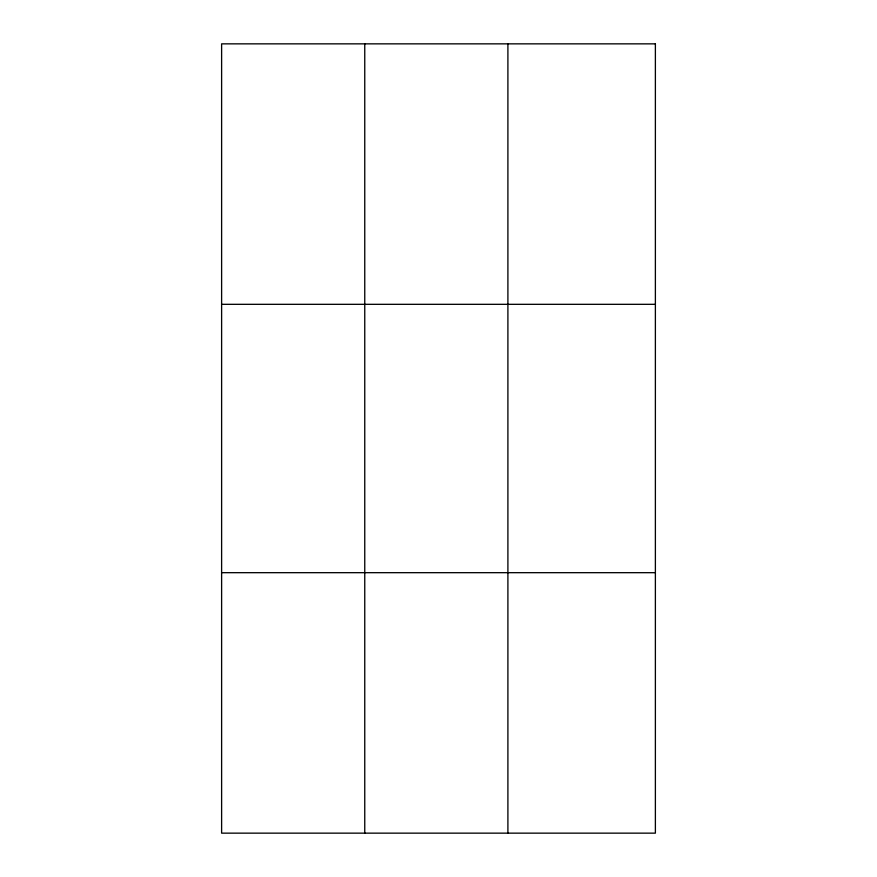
<?xml version="1.0" encoding="UTF-8"?>
<svg xmlns="http://www.w3.org/2000/svg" width="877" height="877" viewBox="0 0 877 877"><rect width="100%" height="100%" fill="white"/><g stroke="black" fill="none" stroke-linecap="round" stroke-linejoin="round"><path stroke-width="1.32" d="M364.755 43.85L364.755 833.15M507.904 43.85L507.904 833.15M221.618 304.319L655.382 304.319M221.618 572.681L655.382 572.681M655.382 43.85L655.382 833.15L221.618 833.15L221.618 43.85L655.382 43.85"/></g></svg>
